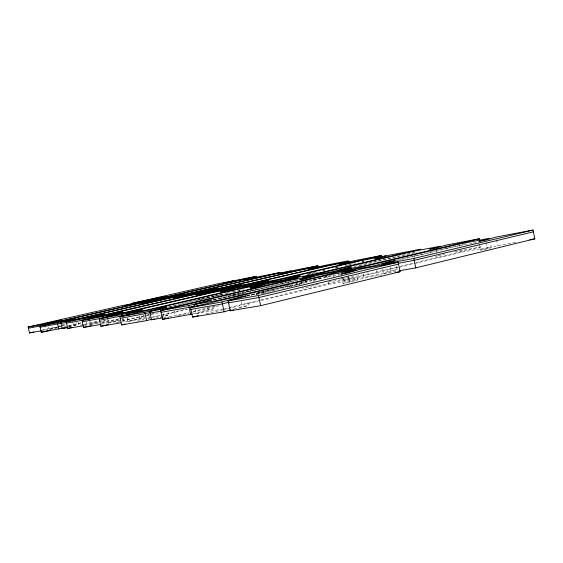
<?xml version="1.0" encoding="UTF-8"?>
<svg xmlns="http://www.w3.org/2000/svg" width="563" height="563" viewBox="0 0 563 563"><rect width="100%" height="100%" fill="white"/><g stroke="black" fill="none" stroke-linecap="round" stroke-linejoin="round"><path stroke-width="0.42" stroke-dasharray="2.81 2.11" d="M479.338 243.899L480.612 250.078L487.234 248.881L497.727 245.616L517.587 241.991M480.612 250.078L491.161 246.812L490.464 243.406M382.734 268.53L383.776 273.519L397.168 269.522L396.486 266.271M438.098 255.891L444.686 253.941M341.727 276.785L343.134 283.442L349.532 282.33L364.015 278.038L382.066 274.864M343.606 278.952L343.944 280.557L377.337 274.66L390.842 270.641L397.168 269.522M343.134 283.442L357.653 279.157L356.773 274.997M239.345 308.158L248.459 305.54L247.347 300.396M318.081 284.273L307.201 287.376L302.345 288.228M234.124 308.939L242.449 306.553L248.459 305.54M195.171 309.516L196.072 313.633L213.539 308.77L213.187 307.159M260.205 292.091L256.791 292.901L283.4 288.129L301.895 283.499L301.529 281.789M301.895 283.499L288.509 287.207L287.834 284.069M193.165 313.851L208.204 309.678L213.539 308.77M256.031 294.815L266.095 292.042L265.419 288.903M262.759 293.457L275.462 290.367M160.462 317.363L168.64 315.146L168.098 312.683M155.691 318.179L168.64 315.146M143.776 314.949L144.276 317.236L123.543 322.339L122.347 316.92M127.21 318.475L127.892 321.586L144.276 317.236M101.058 324.351L120.116 319.664M107.273 318.081L108.377 323.063L124.05 318.975L122.481 319.249M84.38 325.513L100.235 321.635M89.503 319.756L90.537 324.422L98.863 322.275M99.693 322.064L105.527 320.565L101.91 321.206M68.63 326.667L76.835 324.83L76.272 322.303M68.707 326.892L76.835 324.83M57.201 327.363L48.96 329.439L48.418 327.012M58.024 327.159L60.494 326.54M57.405 327.096L45.842 329.995L44.934 325.977M224.658 308.651L259.613 300.227M260.465 300.023L353.409 277.629L326.617 282.394M341.53 278.833L368.167 274.075L397.232 267.073M400.652 266.25L415.177 262.752M416.036 262.548L480.999 246.897L480.661 245.271M206.149 313.802L222.308 309.903M223.159 309.699L258.016 301.289M261.415 300.466L328.588 284.266L357.653 279.157M343.944 280.557L398.294 267.446M399.146 267.242L413.58 263.758M414.431 263.554L461.139 252.287L491.161 246.812M177.978 315.646L189.084 312.993M192.504 312.176L220.696 305.449M247.058 296.11L327.068 277.123L340.735 274.638M397.703 260.359L459.767 245.637L472.624 243.223M169.357 316.73L188.943 312.458M193.2 311.438L215.34 306.159M214.088 299.84L294.519 281.226M359.342 265.666L417.366 252.168M147.703 318.144L186.986 308.953M137.034 321.269L143.868 319.65M148.139 318.637L149.842 318.229M150.701 318.032L160.096 315.801M160.948 315.604L188.281 309.129M261.056 291.887L266.179 290.677M267.031 290.473L272.154 289.262M273.006 289.058L278.122 287.848M278.981 287.644L284.097 286.433M284.948 286.229L290.072 285.019M301.163 282.394L304.576 281.584M305.428 281.38L307.989 280.775M313.112 279.565L316.526 278.755M317.377 278.551L319.939 277.946M324.204 276.933L328.468 275.926M246.946 295.568L331.452 275.532M395.81 260.282L447.149 248.114M448.007 247.91L465.115 243.856M101.713 322.43L118.807 318.827M169.801 306.807L179.21 304.611M180.061 304.407L194.601 301.015M195.452 300.818L206.565 298.221M207.423 298.017L212.554 296.821M213.405 296.624L218.535 295.42M219.394 295.223L224.517 294.027M225.376 293.823L227.938 293.224M233.026 292.134L236.488 291.226M237.347 291.029L239.908 290.431M308.433 274.42L312.697 273.428M322.951 271.028L324.654 270.634M335.759 268.037L340.031 267.038M347.716 265.243L351.988 264.244M101.453 323.246L119.328 319.066M122.072 320.657L145.937 315.407M146.788 315.203L155.297 313.204M213.025 299.615L291.599 281.162M354.359 266.39L415.994 251.907M116.203 322.676L118.758 322.071M122.164 321.269L159.66 312.451M213.342 299.826L226.812 297.306M227.628 293.97L228.142 296.349L297.088 280.128M80.446 325.196L83 324.598M83.852 324.401L98.328 321.037M84.795 324.499L98.448 321.325M168.534 306.694L213.82 296.124M214.679 295.927L222.364 294.132M226.636 293.133L234.328 291.338M238.599 290.346L244.581 288.946M307.482 274.265L314.309 272.675M322.838 270.683L324.541 270.282M334.781 267.889L339.904 266.7M345.02 265.504L356.112 262.914M362.086 261.521L363.797 261.119M42.239 330.002L56.694 326.674M57.546 326.477L65.202 324.71M65.16 326.47L67.715 325.878M68.566 325.681L81.368 322.719M68.63 325.949L81.452 322.979M362.234 261.851L363.958 261.528M307.447 274.209L314.949 272.802M315.787 272.647L318.292 272.175M473.483 243.061L476.052 242.576M454.749 251.717L480.999 246.897M211.195 296.532L224.524 294.083M295.385 281.071L297.968 280.592M197.74 299.593L200.329 299.122M201.195 298.96L210.696 297.222M435.593 256.439L437.282 256.13M246.39 291.528L251.401 290.614M232.808 294.667L238.698 293.597M62.197 326.054L59.882 326.477L59.347 324.098M228.142 296.349L241.077 294.006M241.935 293.851L244.525 293.379M42.394 330.622L44.118 330.312M49.811 329.285L57.482 327.898M247.234 295.413L266.095 292.042M90.537 324.422L98.279 323.042M383.776 273.519L395.888 271.38M108.377 323.063L121.214 320.811M127.892 321.586L146.844 318.292M163.397 317.75L168.506 316.878M196.072 313.633L222.948 309.059M85.843 320.424L86.878 325.069M78.011 322.317L78.574 324.844M72.585 321.227L73.521 325.421M63.753 324.204L64.302 326.667M62.584 324.211L62.965 325.921M127.688 317.912L128.061 319.608M108.244 319.629L108.596 321.213M103.676 320.551L104.387 323.767M174.291 311.015L175.318 315.709M163.361 313.507L163.896 315.963M148.731 314.661L149.427 317.842M139.483 315.709L139.983 317.989M207.684 307.278L208.204 309.678M255.321 287.841L255.841 290.255M256.538 293.471L256.883 295.082M250.282 288.763L250.802 291.17M251.492 294.372L251.837 295.969M239.571 289.924L240.45 293.999M241.414 301.754L242.449 306.553M226.235 295.983L226.615 297.714M221.491 295.955L222.054 298.531M298.953 282.816L299.298 284.435M295.554 278.27L296.047 280.571M296.321 281.845L296.863 284.399M288.136 280.691L288.488 282.337M289.192 285.624L289.544 287.271M281.894 281.092L282.563 284.216M282.732 284.998L283.4 288.129M270.472 287.989L271.148 291.141M338.384 272.401L338.919 274.927M333.029 275.131L333.38 276.806M326.688 275.342L327.209 277.77M328.067 281.831L328.588 284.266M319.995 276.546L320.53 279.086M314.703 279.269L315.062 280.951M313.098 279.466L313.612 281.873M305.73 280.458L306.223 282.767M303.661 282.197L304.013 283.829M376.471 270.522L377.337 274.66M367.836 272.506L368.167 274.075M363.135 273.857L364.015 278.038M348.117 275.638L349.532 282.33M414.495 255.116L414.945 257.256M390.159 267.404L390.842 270.641M459.422 243.969L459.936 246.467M460.794 250.626L461.139 252.287M446.67 246.636L447.163 249.008M436.107 250.486L436.445 252.097M430.223 251.584L430.554 253.188M421.757 253.73L422.074 255.25M496.503 239.627L497.727 245.616M485.96 242.667L487.234 248.881"/><path stroke-width="0.84" d="M230.788 309.889L224.13 311.796L192.546 317.082L190.47 307.532L221.991 301.958L240.373 296.954L246.376 295.885L228.092 300.881L230.232 310.776L233.546 309.826M194.636 307.046L194.101 304.583L220.935 299.776L351.572 268.938L319.629 274.857L305.364 278.734L299.699 279.769L313.985 275.905L288.136 280.691L160.68 310.565L162.601 319.32L192.335 314.084M229.099 302.092L222.42 303.929L190.885 309.446M151.588 319.291L146.661 320.621L121.657 324.907L119.856 316.758L144.825 312.261L166.838 306.926L149.631 311.395L151.475 319.798L154.741 318.911M194.115 306.005L189.091 307.349L161.06 312.317M160.68 310.565L188.696 305.547L211.618 299.924L194.101 304.583M150.131 312.641L120.215 318.391M127.118 314.879L99.517 320.234M82.318 321.762L121.833 314.597L142.601 309.608L126.175 313.809L126.52 315.364L129.962 314.738M67.989 327.511L62.204 328.546L60.769 322.12L77.279 319.052L177.88 295.99L158.083 299.748L145.282 302.929L141.777 303.591L154.551 300.424L138.273 303.52L39.86 326.005L41.268 332.283L63.739 327.905M103.937 317.764L107.252 316.927M62.204 328.546L67.081 327.307M66.547 323.162L102.783 316.533L122.474 311.839L106.766 315.801L107.125 317.412M86.505 319.446L89.017 318.813M60.966 323.218L40.142 327.265M83.549 325.66L67.729 328.468L66.244 321.839L85.372 318.299L104.042 313.88L89.024 317.623L89.404 319.32M28.417 328.208L57.419 322.747L75.428 318.51L60.769 322.12M41.535 330.777L29.48 332.944L28.15 327.026L44.484 323.964L61.634 319.953L47.602 323.38L47.939 324.893M44.758 325.175L48.066 324.358M230.232 310.776L260.655 305.688L400.117 271.69L398.132 262.217L362.079 268.84L347.547 272.921L341.157 274.082L355.717 270.008L326.688 275.342L190.47 307.532M399.35 270.768L415.79 267.868L534.85 238.839L533.062 230.056L495.975 237.065L485.44 240.148L478.824 241.386L489.416 238.304L459.422 243.969L342.072 271.704L375.43 265.553L388.977 261.746L395.296 260.578L381.862 264.371L413.826 258.473L533.062 230.056M192.546 317.082L198.5 315.646M162.601 319.32L168.583 317.891M398.534 264.11L258.903 297.546L228.515 302.859M533.421 231.808L414.22 260.352L398.66 263.195M228.092 300.881L258.466 295.512L398.132 262.217M479.331 238.782L366.351 265.454L338.025 270.712L351.333 267.08L332.318 271.774L302.62 277.292L413.692 251.26L440.498 246.165L429.717 249.177L435.607 248.065L446.339 245.053L479.331 238.782L479.662 240.408M121.657 324.907L125.077 324.098M106.766 315.801L126.429 312.191L237.178 286.567L213.651 291.001L200.217 294.428L196.051 295.209L209.464 291.789L190.217 295.413L82.001 320.347L83.577 327.42L91.241 325.632M126.175 313.809L147.682 309.889L264.765 282.661L239.043 287.475L225.172 291.071L220.619 291.916L234.475 288.333L213.497 292.26L99.187 318.721L100.861 326.28L108.532 324.478M67.729 328.468L71.994 327.476M381.411 255.525L278.15 279.544L255.335 283.829L268.417 280.43L250.711 284.695L226.6 289.227L328.004 265.757L349.89 261.563L338.884 264.462L343.648 263.554L354.655 260.648L381.411 255.525L381.742 257.094M119.856 316.758L241.288 288.495L264.413 284.195L250.113 287.96L255.152 287.031L269.452 283.252L297.918 277.96L173.439 307.109L149.631 311.395M317.792 265.764L223.94 287.376L204.798 291.008L217.163 287.89L200.914 291.747L180.568 295.61L272.766 274.462L291.275 270.887L280.613 273.604L284.625 272.83L295.286 270.113L317.792 265.764L318.123 267.326M29.48 332.944L33.738 331.966M314.647 267.805L318.06 267.017M41.268 332.283L50.67 330.108M256.285 276.342L169.639 296.138L153.354 299.256L165.191 296.335L132.65 303.218L217.79 283.829L233.645 280.747L223.251 283.323L226.671 282.661L237.079 280.078L256.285 276.342L256.629 277.953M254.828 277.855L256.531 277.468M66.244 321.839L168.731 298.327L186.437 294.97L173.467 298.228L177.296 297.51L190.28 294.245L211.857 290.156L107.061 314.281L89.024 317.623M28.15 327.026L121.77 305.702L136.908 302.803L124.585 305.836L127.836 305.216L140.194 302.176L158.555 298.671L62.929 320.509L47.602 323.38M177.239 296.94L181.42 296.145M61.057 323.408L66.835 322.339M529.67 239.789L534.85 238.839M149.997 313.077L161.053 311.107M194.495 306.392L201.42 305.167M203.152 304.857L204.883 304.548M395.817 272.443L400.117 271.69M83.577 327.42L100.228 324.499M100.861 326.28L121.024 322.775M151.475 319.798L162.545 317.898M44.484 323.964L44.822 325.47M85.372 318.299L85.745 319.988M57.419 322.747L58.848 329.144M121.833 314.597L122.347 316.92M102.783 316.533L103.142 318.137M144.825 312.261L146.661 320.621M188.696 305.547L190.66 314.548M258.466 295.512L260.655 305.688M221.991 301.958L224.13 311.796M413.826 258.473L415.79 267.868M386.021 255.813L374.909 258.811L391.264 254.814L420.814 249.184L312.078 274.645L286.827 279.354L300.255 275.793L281.725 280.304L255.152 285.265L361.932 260.409L386.021 255.813M319.481 266.405L308.623 269.213L323.845 265.56L348.356 260.845L249.895 283.625L229.028 287.566L241.766 284.308L224.799 288.369L202.673 292.549L299.368 270.268L319.481 266.405M259.437 276.553L248.776 279.227L245.095 279.938L255.743 277.27L238.684 280.571L149.674 300.916L168.379 297.348L184.178 293.626L171.954 296.666L189.513 293.323L280.135 272.541L259.437 276.553"/></g></svg>
